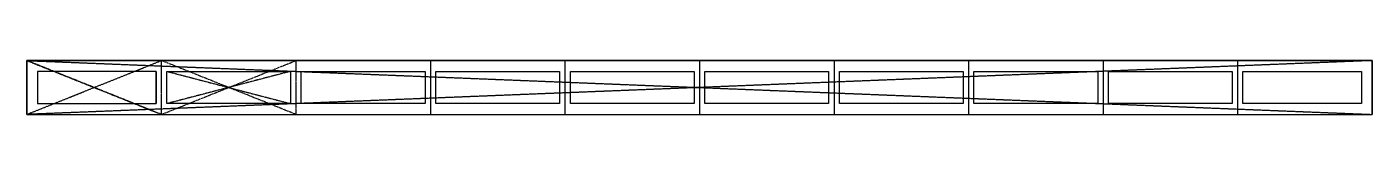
# Model space of a CAD drawing. Header units: millimetres. Extents: x 0 to 500, y -20 to 0.
import ezdxf

# ---------------------------------------------------------------- set-up
doc = ezdxf.new("R2010")
doc.units = ezdxf.units.MM
doc.linetypes.add('CHAIN', pattern=[0.7087, 0.4724, -0.0591, 0.1181, -0.0591])
doc.linetypes.add('DASHED', pattern=[0.2067, 0.1654, -0.0413])

msp = doc.modelspace()

# ---------------------------------------------------------------- linework, layer by layer
for p, q in [((500, 0), (0, 0)), ((0, -20), (0, 0)), ((0, 0), (500, 0)), ((0, 0), (0, -20)), ((150, 0), (150, -20)), ((200, 0), (200, -20)), ((250, 0), (250, -20)), ((300, 0), (300, -20)), ((350, 0), (350, -20)), ((400, 0), (400, -20)), ((450, 0), (450, -20)), ((500, 0), (500, -20)), ((48, -4), (48, -16)), ((0, -20), (500, -20)), ((0, -20), (500, -20))]:
    msp.add_line(p, q)
at = {"color": 30, "linetype": 'DASHED', "lineweight": 25, "true_color": 0xff8000}
for p, q in [((0, 0), (500, -20)), ((500, 0), (0, -20)), ((0, -20), (50, 0)), ((52, -4), (98, -16)), ((98, -4), (52, -16))]:
    msp.add_line(p, q, dxfattribs=at)
at = {"linetype": 'CHAIN', "flags": 128}
for points in [[(0, 0), (50, -20), (50, 0)], [(50, -20), (0, 0), (0, -20)]]:
    msp.add_lwpolyline(points, close=True, dxfattribs=at)
for points in [[(500, 0), (0, 0), (0, -20), (500, -20)], [(48, -4), (4, -4), (4, -16), (48, -16)], [(52, -4), (98, -4), (98, -16), (52, -16)], [(102, -4), (148, -4), (148, -16), (102, -16)], [(152, -4), (198, -4), (198, -16), (152, -16)], [(202, -4), (248, -4), (248, -16), (202, -16)], [(252, -4), (298, -4), (298, -16), (252, -16)], [(302, -4), (348, -4), (348, -16), (302, -16)], [(352, -4), (398, -4), (398, -16), (352, -16)], [(402, -4), (448, -4), (448, -16), (402, -16)], [(452, -16), (452, -4), (496, -4), (496, -16)]]:
    msp.add_lwpolyline(points, close=True)
msp.add_lwpolyline([(50, -20), (100, 0), (100, -20), (50, 0)], dxfattribs=at)

doc.saveas('drawing.dxf')
